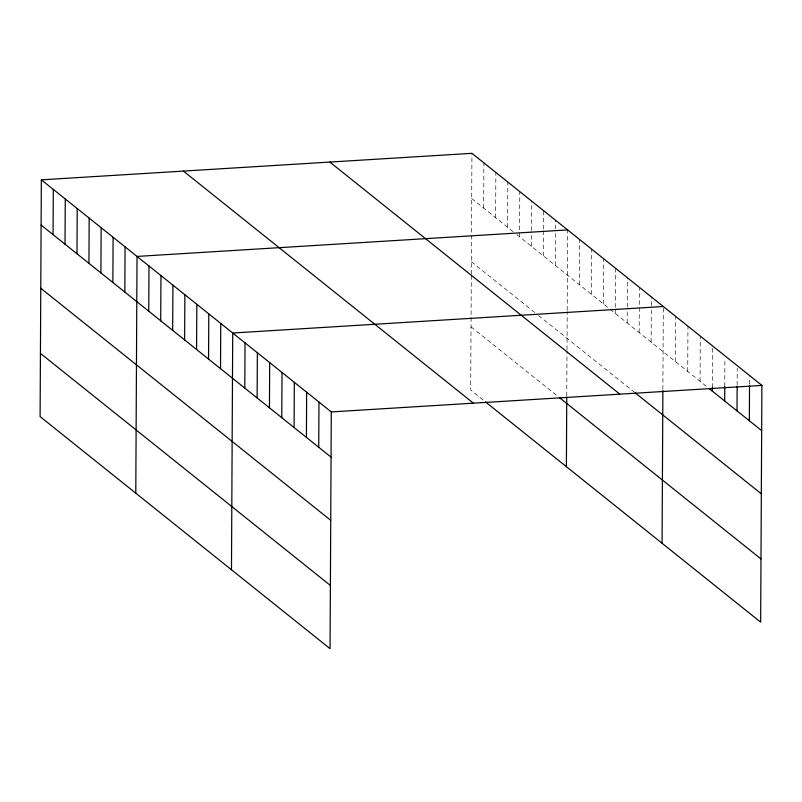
<?xml version="1.0" encoding="UTF-8"?>
<svg xmlns="http://www.w3.org/2000/svg" width="802" height="802" viewBox="0 0 802 802"><rect width="100%" height="100%" fill="white"/><g stroke="black" fill="none" stroke-linecap="round" stroke-linejoin="round"><path stroke-width="0.6" stroke-dasharray="4.01 3.01" d="M471.305 275.517L470.704 390.073L484.498 401.12M471.305 274.264L471.937 153.322M483.666 208.109L483.907 162.896M495.626 217.683L495.867 172.47M507.586 227.247L507.826 182.044M519.546 236.821L519.786 191.618M531.505 246.394L531.586 231.738M531.596 230.515L531.746 201.192M543.465 255.968L543.606 230.314M543.606 229.091L543.706 210.766M555.425 265.542L555.616 230.114M555.626 228.891L555.666 220.339M566.753 395.937L566.994 350.855M567.004 349.602L567.204 311.587M567.204 310.374L567.626 229.913M579.355 284.69L579.585 239.487M591.315 294.264L591.545 249.061M603.274 303.838L603.505 258.635M615.234 313.412L615.264 308.519M615.264 307.306L615.475 268.209M627.194 322.985L627.274 308.319M627.274 307.106L627.435 277.783M639.154 332.559L639.394 287.357M651.114 342.133L651.304 306.705M651.304 305.482L651.354 296.93M662.883 389.391L663.314 306.504M675.404 361.572L675.635 316.359M687.725 371.436L687.956 326.224M700.046 381.291L700.286 336.088M712.387 387.496L712.597 348.399M724.767 386.363L724.908 359.486M737.148 385.231L737.238 368.128M749.529 384.098L749.569 376.77M471.706 198.535L513.11 231.668M516.789 234.615L706.682 386.604M471.375 261.743L534.854 312.549M538.533 315.497L634.222 392.088M471.035 326.865L557.52 396.088"/><path stroke-width="1.2" d="M41.343 179.838L40.1 416.589L330.063 648.678L331.296 411.927L41.343 179.838L471.937 153.322L761.9 385.411L760.657 622.162L485.421 401.862M53.062 234.625L53.303 189.412M65.022 244.189L65.263 198.986M76.982 253.763L77.223 208.56M88.942 263.337L89.182 218.134M100.912 272.911L101.142 227.708M112.871 282.484L113.102 237.282M124.831 292.058L125.062 246.856M135.789 493.18L137.022 256.429L567.626 229.913M148.751 311.206L148.992 266.003M160.711 320.78L160.951 275.577M172.671 330.354L172.911 285.151M184.63 339.928L184.871 294.725M196.59 349.502L196.831 304.299M208.55 359.075L208.791 313.873M220.52 368.649L220.75 323.447M231.477 569.761L232.71 333.02L663.314 306.504M244.8 388.088L245.031 342.875M257.121 397.942L257.362 352.74M269.442 407.807L269.683 362.604M281.773 417.672L282.003 372.469M294.093 427.536L294.324 382.333M306.414 437.401L306.655 392.198M318.735 447.265L318.975 402.063M566.392 466.664L566.753 397.19M662.071 543.255L662.873 390.604M712.366 391.155L712.387 387.496M724.697 401.02L724.767 386.363M737.018 410.885L737.148 386.454M749.339 420.749L749.529 385.321M331.296 411.927L761.9 385.411M709.529 388.88L761.659 430.614M635.144 392.82L761.329 493.821M329.843 162.074L619.806 394.153M559.355 397.561L760.988 558.944M183.437 171.097L473.401 403.175M41.102 225.051L331.066 457.13M40.772 288.259L330.735 520.338M40.431 353.381L330.394 585.46"/></g></svg>
